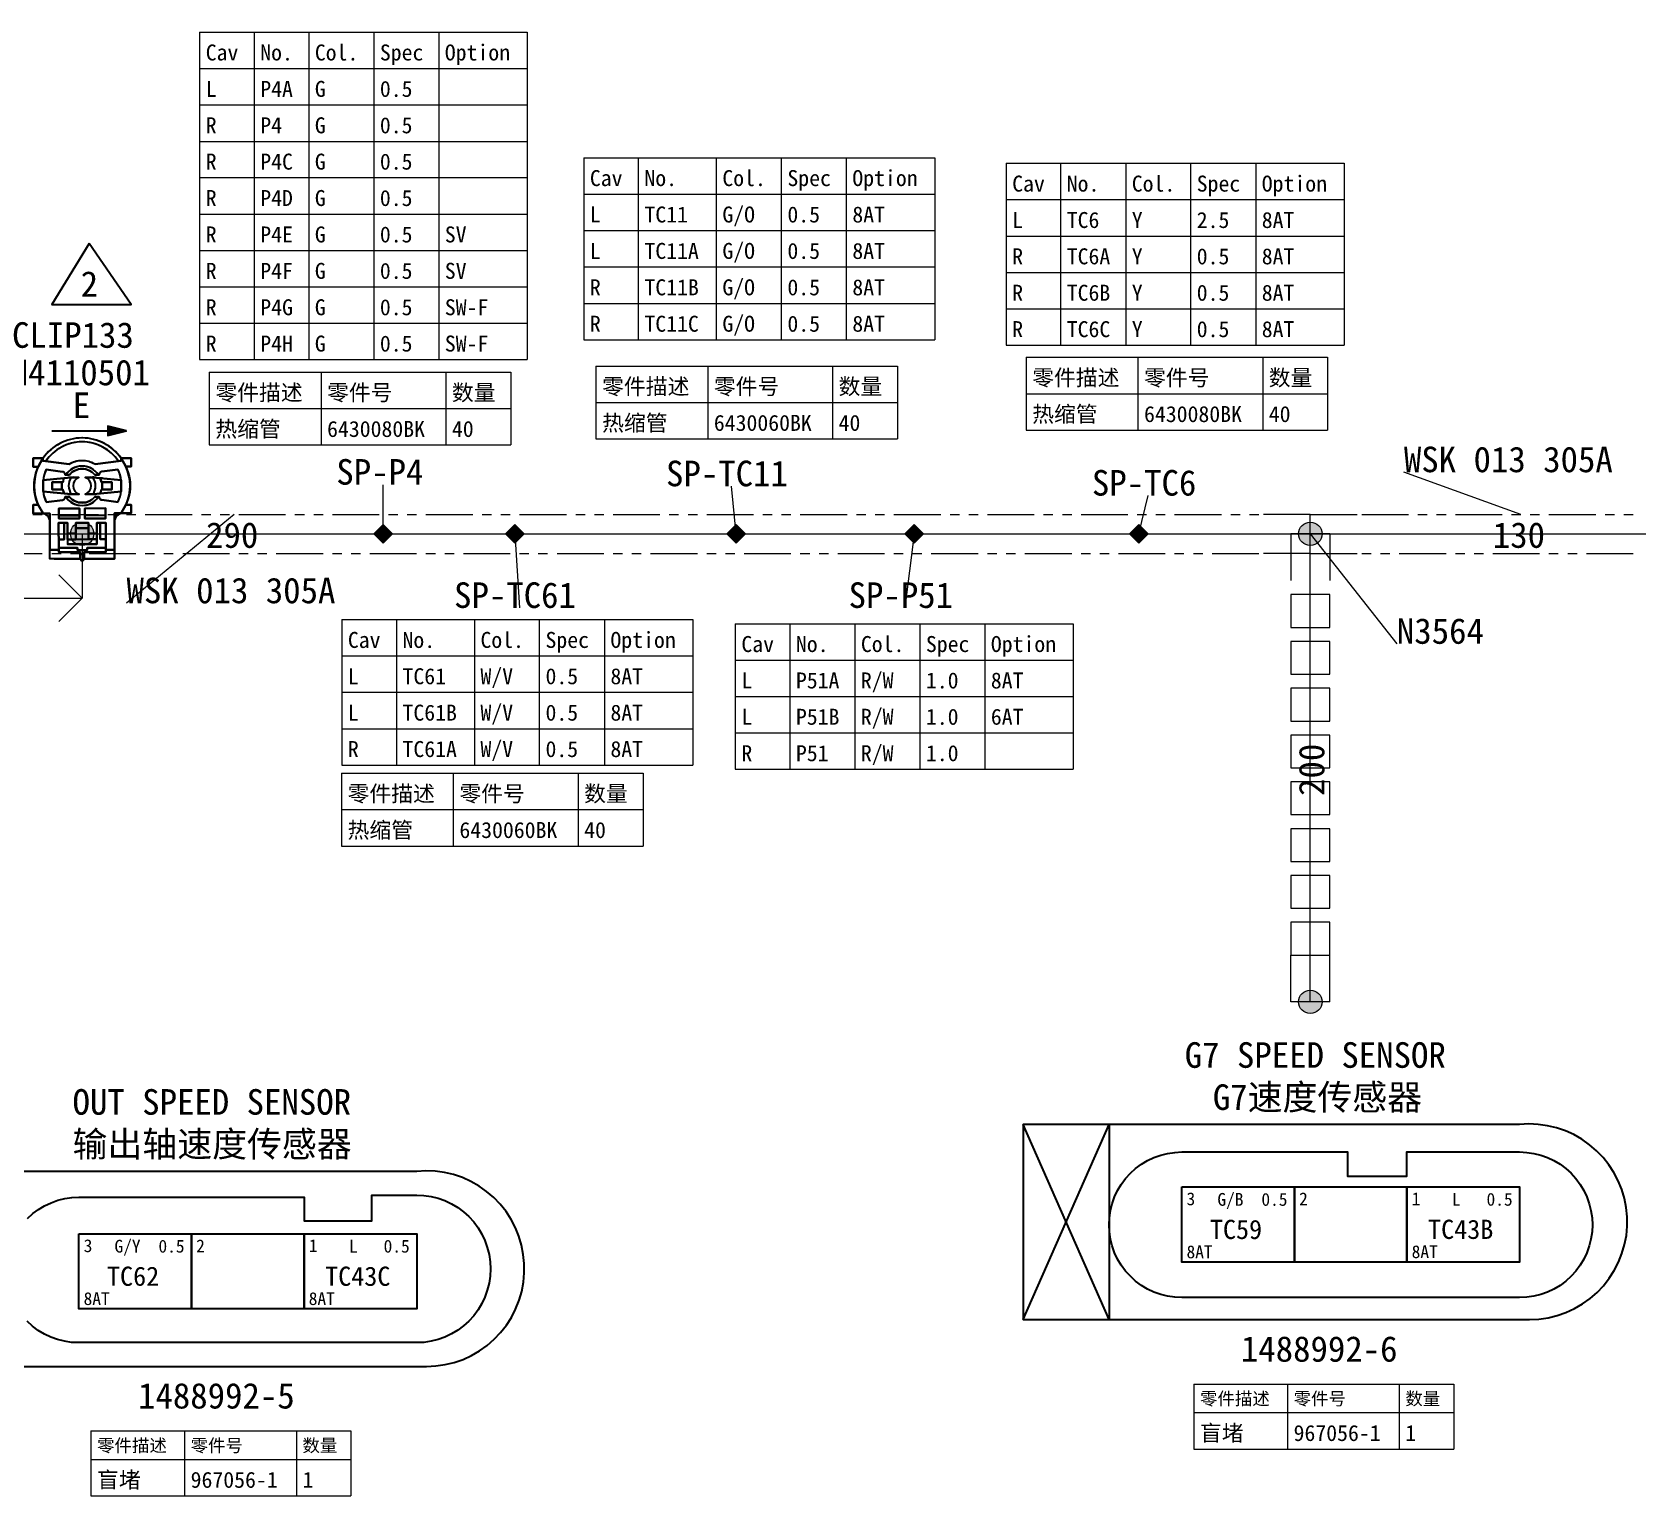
# Model space of a CAD drawing. Header units: millimetres. Extents: x 6 to 3615, y -854 to 0.
# Drawn here: x 1068 to 1239.6, y -668 to -511.6 of the extents above; entities that cross this region are included whole.
import ezdxf

# ---------------------------------------------------------------- set-up
doc = ezdxf.new("R2010")
doc.units = ezdxf.units.MM
doc.styles.add('4eff5b8b_Style', font='simfang.ttf')

msp = doc.modelspace()

# ---------------------------------------------------------------- hatches: boundary and pattern name
for points in [[(1076.06, -554.69), (1078.06, -554.19), (1076.06, -553.69)], [(1105.48, -566.19), (1104.48, -565.19), (1105.48, -564.19), (1106.48, -565.19)], [(1119.56, -566.19), (1118.56, -565.19), (1119.56, -564.19), (1120.56, -565.19)], [(1143.21, -566.19), (1142.21, -565.19), (1143.21, -564.19), (1144.21, -565.19)], [(1162.22, -566.19), (1161.22, -565.19), (1162.22, -564.19), (1163.22, -565.19)], [(1186.22, -566.19), (1185.22, -565.19), (1186.22, -564.19), (1187.22, -565.19)]]:
    msp.add_hatch(color=256).paths.add_polyline_path(points)
h = msp.add_hatch(color=256)
edge = h.paths.add_edge_path()
edge.add_arc((1073.32, -565.19), 1.25, 0, 360)
h = msp.add_hatch(color=256)
edge = h.paths.add_edge_path()
edge.add_arc((1073.32, -565.19), 1.25, 0, 360)
h = msp.add_hatch(color=256)
edge = h.paths.add_edge_path()
edge.add_arc((1204.56, -565.19), 1.25, 0, 360)
h = msp.add_hatch(color=256)
edge = h.paths.add_edge_path()
edge.add_arc((1204.56, -565.19), 1.25, 0, 360)
h = msp.add_hatch(color=256)
edge = h.paths.add_edge_path()
edge.add_arc((1204.56, -615.19), 1.25, 0, 360)
h = msp.add_hatch(color=256)
edge = h.paths.add_edge_path()
edge.add_arc((1204.56, -615.19), 1.25, 0, 360)

# ---------------------------------------------------------------- linework, layer by layer
at = {"linetype": 'Continuous', "lineweight": 30}
for p, q in [((1078.06, -554.19), (1076.06, -553.69)), ((1076.06, -553.69), (1076.06, -554.69)), ((1078.06, -554.19), (1076.06, -553.69)), ((1076.06, -553.69), (1076.06, -554.69)), ((1078.06, -554.19), (1076.06, -554.69)), ((1076.06, -554.69), (1078.06, -554.19)), ((1190.83, -634.97), (1202.86, -634.97)), ((1190.83, -642.99), (1190.83, -634.97)), ((1190.83, -634.97), (1190.83, -634.97)), ((1202.86, -634.97), (1202.86, -642.99)), ((1202.86, -634.97), (1214.89, -634.97)), ((1202.86, -642.99), (1202.86, -634.97)), ((1202.86, -634.97), (1202.86, -634.97)), ((1214.89, -634.97), (1214.89, -642.99)), ((1214.89, -634.97), (1226.92, -634.97)), ((1214.89, -642.99), (1214.89, -634.97)), ((1214.89, -634.97), (1214.89, -634.97)), ((1226.92, -634.97), (1226.92, -642.99)), ((1072.97, -639.97), (1085, -639.97)), ((1072.97, -647.99), (1072.97, -639.97)), ((1072.97, -639.97), (1072.97, -639.97)), ((1085, -639.97), (1085, -647.99)), ((1085, -639.97), (1097.03, -639.97)), ((1085, -647.99), (1085, -639.97)), ((1085, -639.97), (1085, -639.97)), ((1097.03, -639.97), (1097.03, -647.99)), ((1097.03, -639.97), (1109.07, -639.97)), ((1097.03, -647.99), (1097.03, -639.97)), ((1097.03, -639.97), (1097.03, -639.97)), ((1109.07, -639.97), (1109.07, -647.99)), ((1202.86, -642.99), (1190.83, -642.99)), ((1214.89, -642.99), (1202.86, -642.99)), ((1226.92, -642.99), (1214.89, -642.99)), ((1085, -647.99), (1072.97, -647.99)), ((1097.03, -647.99), (1085, -647.99)), ((1109.07, -647.99), (1097.03, -647.99))]:
    msp.add_line(p, q, dxfattribs=at)
at = {"linetype": 'Continuous', "lineweight": 13}
for p, q in [((1104.48, -565.19), (1105.48, -564.19)), ((1104.48, -565.19), (1105.48, -564.19)), ((1105.48, -564.19), (1106.48, -565.19)), ((1105.48, -564.19), (1106.48, -565.19)), ((1118.56, -565.19), (1119.56, -564.19)), ((1118.56, -565.19), (1119.56, -564.19)), ((1119.56, -564.19), (1120.56, -565.19)), ((1119.56, -564.19), (1120.56, -565.19)), ((1142.21, -565.19), (1143.21, -564.19)), ((1142.21, -565.19), (1143.21, -564.19)), ((1143.21, -564.19), (1144.21, -565.19)), ((1143.21, -564.19), (1144.21, -565.19)), ((1161.22, -565.19), (1162.22, -564.19)), ((1161.22, -565.19), (1162.22, -564.19)), ((1162.22, -564.19), (1163.22, -565.19)), ((1162.22, -564.19), (1163.22, -565.19)), ((1185.22, -565.19), (1186.22, -564.19)), ((1185.22, -565.19), (1186.22, -564.19)), ((1186.22, -564.19), (1187.22, -565.19)), ((1186.22, -564.19), (1187.22, -565.19)), ((1104.48, -565.19), (1105.48, -566.19)), ((1105.48, -566.19), (1104.48, -565.19)), ((1106.48, -565.19), (1105.48, -566.19)), ((1106.48, -565.19), (1105.48, -566.19)), ((1118.56, -565.19), (1119.56, -566.19)), ((1119.56, -566.19), (1118.56, -565.19)), ((1120.56, -565.19), (1119.56, -566.19)), ((1120.56, -565.19), (1119.56, -566.19)), ((1142.21, -565.19), (1143.21, -566.19)), ((1143.21, -566.19), (1142.21, -565.19)), ((1144.21, -565.19), (1143.21, -566.19)), ((1144.21, -565.19), (1143.21, -566.19)), ((1161.22, -565.19), (1162.22, -566.19)), ((1162.22, -566.19), (1161.22, -565.19)), ((1163.22, -565.19), (1162.22, -566.19)), ((1163.22, -565.19), (1162.22, -566.19)), ((1185.22, -565.19), (1186.22, -566.19)), ((1186.22, -566.19), (1185.22, -565.19)), ((1187.22, -565.19), (1186.22, -566.19)), ((1187.22, -565.19), (1186.22, -566.19))]:
    msp.add_line(p, q, dxfattribs=at)
at = {"linetype": 'Continuous', "lineweight": 0}
for p, q in [((1206.65, -571.69), (1202.48, -571.69)), ((1202.48, -571.69), (1202.48, -575.19)), ((1206.65, -575.19), (1206.65, -571.69)), ((1202.48, -575.19), (1206.65, -575.19)), ((1206.65, -575.19), (1206.65, -575.19)), ((1206.65, -576.69), (1202.48, -576.69)), ((1202.48, -576.69), (1202.48, -580.19)), ((1206.65, -580.19), (1206.65, -576.69)), ((1202.48, -580.19), (1206.65, -580.19)), ((1206.65, -581.69), (1202.48, -581.69)), ((1202.48, -581.69), (1202.48, -585.19)), ((1206.65, -580.19), (1206.65, -580.19)), ((1206.65, -585.19), (1206.65, -581.69)), ((1202.48, -585.19), (1206.65, -585.19)), ((1206.65, -586.69), (1202.48, -586.69)), ((1202.48, -586.69), (1202.48, -590.19)), ((1206.65, -585.19), (1206.65, -585.19)), ((1206.65, -590.19), (1206.65, -586.69)), ((1202.48, -590.19), (1206.65, -590.19)), ((1206.65, -590.19), (1206.65, -590.19)), ((1206.65, -591.69), (1202.48, -591.69)), ((1202.48, -591.69), (1202.48, -595.19)), ((1206.65, -595.19), (1206.65, -591.69)), ((1202.48, -595.19), (1206.65, -595.19)), ((1206.65, -595.19), (1206.65, -595.19)), ((1206.65, -596.69), (1202.48, -596.69)), ((1202.48, -596.69), (1202.48, -600.19)), ((1206.65, -600.19), (1206.65, -596.69)), ((1202.48, -600.19), (1206.65, -600.19)), ((1206.65, -600.19), (1206.65, -600.19)), ((1206.65, -601.69), (1202.48, -601.69)), ((1202.48, -601.69), (1202.48, -605.19)), ((1206.65, -605.19), (1206.65, -601.69)), ((1202.48, -605.19), (1206.65, -605.19)), ((1206.65, -605.19), (1206.65, -605.19)), ((1206.65, -606.69), (1202.48, -606.69)), ((1202.48, -606.69), (1202.48, -610.19)), ((1206.65, -610.19), (1206.65, -606.69)), ((1202.48, -610.19), (1206.65, -610.19)), ((1206.65, -610.19), (1206.65, -610.19))]:
    msp.add_line(p, q, dxfattribs=at)
at = {"linetype": 'Continuous', "lineweight": 13}
for points in [[(1085.86, -511.59), (1120.87, -511.59)], [(1085.86, -511.59), (1085.86, -546.58)], [(1085.86, -511.59), (1120.87, -511.59)], [(1091.7, -511.59), (1091.7, -546.58)], [(1097.53, -511.59), (1097.53, -546.58)], [(1104.48, -511.59), (1104.48, -546.58)], [(1111.42, -511.59), (1111.42, -546.58)], [(1120.87, -511.59), (1120.87, -546.58)], [(1085.86, -515.48), (1120.87, -515.48)], [(1085.86, -519.37), (1120.87, -519.37)], [(1085.86, -523.26), (1120.87, -523.26)], [(1126.91, -525.02), (1164.42, -525.02)], [(1126.91, -525.02), (1126.91, -544.46)], [(1126.91, -525.02), (1164.42, -525.02)], [(1132.75, -525.02), (1132.75, -544.46)], [(1141.08, -525.02), (1141.08, -544.46)], [(1148.03, -525.02), (1148.03, -544.46)], [(1154.97, -525.02), (1154.97, -544.46)], [(1164.42, -525.02), (1164.42, -544.46)], [(1172.05, -525.6), (1208.16, -525.6)], [(1172.05, -525.6), (1172.05, -545.04)], [(1172.05, -525.6), (1208.16, -525.6)], [(1177.88, -525.6), (1177.88, -545.04)], [(1184.83, -525.6), (1184.83, -545.04)], [(1191.77, -525.6), (1191.77, -545.04)], [(1198.72, -525.6), (1198.72, -545.04)], [(1208.16, -525.6), (1208.16, -545.04)], [(1085.86, -527.14), (1120.87, -527.14)], [(1126.91, -528.9), (1164.42, -528.9)], [(1172.05, -529.49), (1208.16, -529.49)], [(1085.86, -531.03), (1120.87, -531.03)], [(1126.91, -532.79), (1164.42, -532.79)], [(1172.05, -533.38), (1208.16, -533.38)], [(1085.86, -534.92), (1120.87, -534.92)], [(1126.91, -536.68), (1164.42, -536.68)], [(1172.05, -537.26), (1208.16, -537.26)], [(1085.86, -538.81), (1120.87, -538.81)], [(1126.91, -540.57), (1164.42, -540.57)], [(1172.05, -541.15), (1208.16, -541.15)], [(1085.86, -542.7), (1120.87, -542.7)], [(1126.91, -544.46), (1164.42, -544.46)], [(1172.05, -545.04), (1208.16, -545.04)], [(1085.86, -546.58), (1120.87, -546.58)], [(1128.22, -547.28), (1160.45, -547.28)], [(1128.22, -547.28), (1128.22, -555.05)], [(1128.22, -547.28), (1160.45, -547.28)], [(1140.17, -547.28), (1140.17, -555.05)], [(1153.5, -547.28), (1153.5, -555.05)], [(1160.45, -547.28), (1160.45, -555.05)], [(1174.19, -546.33), (1206.41, -546.33)], [(1174.19, -546.33), (1174.19, -554.11)], [(1174.19, -546.33), (1206.41, -546.33)], [(1186.14, -546.33), (1186.14, -554.11)], [(1199.47, -546.33), (1199.47, -554.11)], [(1206.41, -546.33), (1206.41, -554.11)], [(1086.9, -547.92), (1119.12, -547.92)], [(1086.9, -547.92), (1086.9, -555.7)], [(1086.9, -547.92), (1119.12, -547.92)], [(1098.84, -547.92), (1098.84, -555.7)], [(1112.17, -547.92), (1112.17, -555.7)], [(1119.12, -547.92), (1119.12, -555.7)], [(1174.19, -550.22), (1206.41, -550.22)], [(1086.9, -551.81), (1119.12, -551.81)], [(1128.22, -551.16), (1160.45, -551.16)], [(1174.19, -554.11), (1206.41, -554.11)], [(1086.9, -555.7), (1119.12, -555.7)], [(1128.22, -555.05), (1160.45, -555.05)], [(1227.06, -563.11), (1214.56, -558.61)], [(1105.48, -565.19), (1105.48, -559.94)], [(1143.21, -565.19), (1142.71, -560.11)], [(1186.22, -565.19), (1187.22, -561.11)], [(1089.56, -563.11), (1078.06, -572.61)], [(974.56, -565.19), (1204.56, -565.19)], [(1073.32, -565.19), (1073.32, -572.07)], [(1119.56, -565.19), (1120.06, -573.11)], [(1162.22, -565.19), (1161.22, -573.11)], [(1204.56, -565.19), (1249.56, -565.19)], [(1204.56, -615.19), (1204.56, -565.19)], [(1204.56, -565.19), (1213.81, -576.94)], [(1073.32, -572.07), (1070.82, -569.57)], [(974.56, -572.07), (1073.32, -572.07)], [(1073.32, -572.07), (1070.82, -574.57)], [(1101.06, -574.35), (1138.57, -574.35)], [(1101.06, -574.35), (1101.06, -589.9)], [(1101.06, -574.35), (1138.57, -574.35)], [(1106.9, -574.35), (1106.9, -589.9)], [(1115.23, -574.35), (1115.23, -589.9)], [(1122.17, -574.35), (1122.17, -589.9)], [(1129.12, -574.35), (1129.12, -589.9)], [(1138.57, -574.35), (1138.57, -589.9)], [(1143.1, -574.79), (1179.22, -574.79)], [(1143.1, -574.79), (1143.1, -590.34)], [(1143.1, -574.79), (1179.22, -574.79)], [(1148.94, -574.79), (1148.94, -590.34)], [(1155.88, -574.79), (1155.88, -590.34)], [(1162.83, -574.79), (1162.83, -590.34)], [(1169.77, -574.79), (1169.77, -590.34)], [(1179.22, -574.79), (1179.22, -590.34)], [(1101.06, -578.23), (1138.57, -578.23)], [(1143.1, -578.68), (1179.22, -578.68)], [(1101.06, -582.12), (1138.57, -582.12)], [(1143.1, -582.57), (1179.22, -582.57)], [(1101.06, -586.01), (1138.57, -586.01)], [(1143.1, -586.45), (1179.22, -586.45)], [(1101.06, -589.9), (1138.57, -589.9)], [(1101.03, -590.77), (1133.26, -590.77)], [(1101.03, -590.77), (1101.03, -598.55)], [(1101.03, -590.77), (1133.26, -590.77)], [(1112.98, -590.77), (1112.98, -598.55)], [(1126.31, -590.77), (1126.31, -598.55)], [(1133.26, -590.77), (1133.26, -598.55)], [(1143.1, -590.34), (1179.22, -590.34)], [(1101.03, -594.66), (1133.26, -594.66)], [(1101.03, -598.55), (1133.26, -598.55)], [(1192.11, -656.03), (1219.89, -656.03)], [(1192.11, -656.03), (1192.11, -662.97)], [(1192.11, -656.03), (1219.89, -656.03)], [(1202.11, -656.03), (1202.11, -662.97)], [(1214.06, -656.03), (1214.06, -662.97)], [(1219.89, -656.03), (1219.89, -662.97)], [(1192.11, -659.08), (1219.89, -659.08)], [(1074.26, -661.03), (1102.04, -661.03)], [(1074.26, -661.03), (1074.26, -667.97)], [(1074.26, -661.03), (1102.04, -661.03)], [(1084.26, -661.03), (1084.26, -667.97)], [(1096.21, -661.03), (1096.21, -667.97)], [(1102.04, -661.03), (1102.04, -667.97)], [(1192.11, -662.97), (1219.89, -662.97)], [(1074.26, -664.08), (1102.04, -664.08)], [(1074.26, -667.97), (1102.04, -667.97)]]:
    msp.add_lwpolyline(points, dxfattribs=at)
at = {"linetype": 'Continuous', "lineweight": 30}
for points in [[(1074.06, -534.19), (1070.06, -540.69), (1078.56, -540.69), (1074.06, -534.19)], [(1070.06, -554.19), (1078.06, -554.19)], [(1069.13, -557.12), (1068.62, -558.02), (1069.13, -557.12), (1068.08, -557.12), (1069.13, -557.12), (1069.13, -557.4), (1071.93, -557.76), (1069.13, -557.4), (1069.13, -557.12), (1069.13, -557.4)], [(1068.62, -558.02), (1068.08, -558.02), (1068.08, -557.12), (1068.08, -558.02), (1068.62, -558.02), (1068.08, -558.02)], [(1071.93, -557.76), (1069.42, -557.44)], [(1077.49, -557.39), (1074.69, -557.76), (1077.49, -557.39), (1077.49, -557.11), (1077.49, -557.39)], [(1077.19, -557.42), (1074.69, -557.76)], [(1078.54, -557.1), (1077.49, -557.11), (1078.54, -557.1), (1078.54, -558.01), (1078.54, -557.1), (1078.54, -558.01), (1077.99, -558.01), (1078.54, -558.01), (1077.99, -558.01), (1077.49, -557.11), (1077.99, -558.01)], [(1068.63, -562.11), (1068.38, -561.43), (1068.29, -561.09), (1068.23, -560.75), (1068.2, -560.41), (1068.18, -560.07), (1068.19, -559.73), (1068.23, -559.39), (1068.29, -559.05), (1068.38, -558.71), (1068.62, -558.02)], [(1071.37, -559.24), (1069.15, -559.47), (1071.37, -559.24), (1071.24, -559.67), (1071.16, -559.67), (1071.24, -559.67)], [(1071.21, -558.55), (1069.48, -558.32), (1071.21, -558.55)], [(1071.78, -559.2), (1071.14, -559.27)], [(1071.46, -558.74), (1071.36, -558.61), (1071.21, -558.55)], [(1072.18, -559.16), (1071.37, -559.24), (1072.18, -559.16)], [(1071.57, -558.89), (1071.51, -558.89), (1071.46, -558.74), (1071.51, -558.89), (1071.57, -558.89)], [(1073.31, -557.96), (1072.88, -557.99), (1072.49, -558.1), (1072.15, -558.29), (1071.84, -558.55), (1071.57, -558.89)], [(1073.31, -557.96), (1072.88, -557.99), (1072.49, -558.1), (1072.15, -558.29), (1071.84, -558.55), (1071.57, -558.89)], [(1071.95, -558.88), (1071.57, -558.89), (1071.95, -558.88)], [(1071.95, -558.88), (1072.23, -558.61), (1072.56, -558.41), (1072.92, -558.3), (1073.31, -558.26)], [(1072.23, -559.16), (1072.18, -559.16), (1072.23, -559.16), (1072.97, -559.16), (1072.56, -559.16), (1072.97, -559.16)], [(1075.05, -558.88), (1074.78, -558.55), (1074.47, -558.29), (1074.12, -558.1), (1073.74, -557.99), (1073.31, -557.96)], [(1073.31, -558.26), (1073.71, -558.29), (1074.07, -558.41), (1074.39, -558.61), (1074.68, -558.88)], [(1074.06, -559.16), (1073.65, -559.16), (1074.06, -559.16), (1074.39, -559.16), (1074.44, -559.16), (1075.25, -559.24), (1074.44, -559.16), (1074.39, -559.16)], [(1074.68, -558.88), (1075.05, -558.88), (1074.68, -558.88)], [(1075.48, -559.26), (1074.84, -559.2)], [(1075.12, -558.88), (1075.05, -558.88), (1075.12, -558.88)], [(1075.17, -558.74), (1075.12, -558.88), (1075.17, -558.74)], [(1075.41, -558.54), (1075.26, -558.6), (1075.17, -558.74)], [(1075.47, -559.67), (1075.47, -560.45), (1075.47, -559.67), (1075.38, -559.67), (1075.25, -559.24), (1075.38, -559.67), (1075.47, -559.67)], [(1077.48, -560.66), (1075.26, -560.88), (1077.48, -560.66), (1077.48, -559.45), (1077.48, -560.66), (1077.48, -559.45), (1075.25, -559.24), (1077.48, -559.45)], [(1077.14, -558.31), (1075.41, -558.54), (1077.14, -558.31)], [(1077.99, -558.01), (1078.24, -558.69), (1078.33, -559.03), (1078.4, -559.38), (1078.43, -559.71), (1078.45, -560.05), (1078.43, -560.39), (1078.4, -560.73), (1078.34, -561.07), (1078.25, -561.42), (1078, -562.1)], [(1077.99, -558.01), (1078.24, -558.69), (1078.33, -559.03), (1078.4, -559.38), (1078.43, -559.71), (1078.45, -560.05), (1078.43, -560.39), (1078.4, -560.73), (1078.34, -561.07), (1078.25, -561.42), (1078, -562.1)], [(1069.15, -559.47), (1069.15, -560.67)], [(1071.25, -560.47), (1071.24, -560.46), (1071.25, -560.48), (1071.25, -560.46), (1071.16, -560.46), (1071.16, -559.67), (1070.12, -559.67), (1071.16, -559.67), (1071.16, -560.46), (1071.25, -560.46), (1071.25, -560.48), (1071.38, -560.88), (1072.18, -560.96), (1071.38, -560.88), (1069.15, -560.67), (1069.15, -559.47), (1069.15, -560.67), (1071.38, -560.88)], [(1071.24, -560.46), (1070.12, -560.46), (1071.16, -560.46), (1070.12, -560.46), (1070.12, -559.67), (1070.12, -560.46)], [(1070.21, -560.77), (1071.14, -560.86), (1071.79, -560.92)], [(1072.23, -560.96), (1072.18, -560.96), (1072.23, -560.96), (1072.98, -560.96), (1072.23, -560.96), (1072.98, -560.96)], [(1074.4, -560.96), (1073.65, -560.96), (1074.4, -560.96), (1073.65, -560.96)], [(1074.45, -560.96), (1074.4, -560.96), (1074.45, -560.96)], [(1075.26, -560.88), (1074.45, -560.96), (1075.26, -560.88), (1075.38, -560.48), (1075.38, -560.45), (1075.38, -560.48), (1075.38, -560.45)], [(1074.84, -560.92), (1075.49, -560.85), (1076.42, -560.76)], [(1076.5, -559.66), (1075.47, -559.67), (1076.5, -559.66), (1076.5, -560.45), (1076.5, -559.66), (1076.5, -560.45), (1075.47, -560.45), (1076.5, -560.45), (1075.38, -560.45), (1075.38, -560.47)], [(1075.47, -560.45), (1075.38, -560.45), (1075.47, -560.45)], [(1068.63, -562.11), (1068.08, -562.11), (1068.63, -562.11)], [(1068.08, -562.11), (1068.09, -563.02), (1069.14, -563.01), (1068.09, -563.02), (1068.08, -562.11)], [(1069.87, -563.01), (1069.14, -563.01), (1068.63, -562.11), (1069.14, -563.01), (1069.87, -563.01), (1068.97, -563.01)], [(1069.48, -561.81), (1071.22, -561.58), (1069.48, -561.81)], [(1073.02, -562.47), (1070.82, -562.47), (1073.02, -562.47), (1070.82, -562.47), (1070.82, -563.55), (1073.02, -563.55), (1073.02, -562.47), (1073.02, -563.55), (1070.82, -563.55), (1070.82, -563.22), (1073.02, -563.22), (1070.82, -563.22), (1070.82, -562.47), (1070.82, -563.55)], [(1071.22, -561.58), (1071.37, -561.52), (1071.46, -561.38)], [(1071.46, -561.38), (1071.51, -561.24), (1071.57, -561.24), (1071.51, -561.24), (1071.46, -561.38)], [(1071.57, -561.24), (1071.84, -561.58), (1072.15, -561.83), (1072.5, -562.02), (1072.89, -562.13), (1073.32, -562.16)], [(1071.95, -561.24), (1071.57, -561.24), (1071.95, -561.24)], [(1073.32, -561.86), (1072.92, -561.83), (1072.56, -561.71), (1072.24, -561.52), (1071.95, -561.24)], [(1074.68, -561.24), (1074.39, -561.51), (1074.07, -561.71), (1073.71, -561.83), (1073.32, -561.86)], [(1073.32, -562.16), (1073.74, -562.13), (1074.13, -562.02), (1074.48, -561.83), (1074.79, -561.57), (1075.06, -561.24)], [(1075.81, -562.46), (1073.62, -562.47), (1075.81, -562.46), (1073.62, -562.47), (1073.62, -563.55), (1075.82, -563.54), (1075.81, -562.46), (1075.82, -563.54), (1073.62, -563.55), (1073.62, -563.22), (1075.82, -563.21), (1073.62, -563.22), (1073.62, -562.47), (1073.62, -563.55)], [(1074.9, -561.24), (1074.68, -561.24)], [(1075.06, -561.24), (1074.68, -561.24), (1075.06, -561.24)], [(1075.12, -561.24), (1075.06, -561.24), (1075.12, -561.24), (1075.17, -561.38), (1075.12, -561.24), (1075.17, -561.38)], [(1075.17, -561.38), (1075.26, -561.51), (1075.41, -561.57)], [(1075.41, -561.57), (1075.26, -561.51), (1075.17, -561.38)], [(1077.15, -561.8), (1075.41, -561.57), (1077.15, -561.8)], [(1078, -562.1), (1077.49, -563), (1078, -562.1), (1078.55, -562.1), (1078, -562.1)], [(1078.55, -562.1), (1078.55, -563), (1078.55, -562.1), (1078.55, -563), (1077.66, -563)], [(1068.98, -563.01), (1068.09, -563.02)], [(1070.81, -567.15), (1070.81, -566.91), (1069.88, -566.91), (1069.87, -563.01), (1069.88, -566.91), (1070.81, -566.91), (1070.81, -567.15), (1073.11, -567.15), (1070.81, -567.15), (1070.81, -566.68), (1072.81, -566.68)], [(1071.76, -564.03), (1071.76, -565.17), (1071.76, -564.03), (1070.8, -564.03), (1071.76, -564.03)], [(1070.8, -564.03), (1070.81, -566.91), (1070.8, -564.03), (1071.41, -564.03), (1071.41, -565.78), (1071.41, -564.03), (1071.41, -565.78), (1070.81, -565.78), (1071.41, -565.78), (1070.81, -565.78), (1070.8, -564.03)], [(1074.89, -565.77), (1071.76, -565.78), (1072.63, -565.78), (1071.76, -565.78), (1071.76, -565.17), (1071.76, -565.78), (1071.76, -566.29), (1074.89, -566.28), (1071.76, -566.29), (1074.89, -566.28), (1074.89, -565.77), (1074.01, -565.77), (1074.89, -565.77), (1074.89, -566.28), (1074.89, -565.77), (1074.89, -565.17), (1074.89, -565.77), (1074.89, -565.11), (1074.88, -564.03)], [(1072.63, -564.03), (1072.63, -565.17), (1072.63, -564.03)], [(1074.01, -564.03), (1072.63, -564.03), (1074.01, -564.03), (1074.01, -565.17), (1074.01, -564.03), (1072.63, -564.03), (1072.63, -564.57), (1072.63, -565.78), (1074.01, -565.77), (1072.63, -565.78), (1072.63, -565.17), (1072.63, -565.77)], [(1076.76, -563), (1076.77, -566.9), (1076.76, -563), (1076.77, -563.9), (1076.77, -567.57), (1076.77, -567.87), (1076.33, -567.88), (1076.77, -567.87), (1073.54, -567.88), (1073.53, -567.15), (1075.84, -567.15), (1073.53, -567.15), (1073.54, -567.88), (1076.33, -567.88), (1073.54, -567.88)], [(1074.88, -564.03), (1074.89, -565.17), (1074.88, -564.03), (1075.83, -564.03), (1074.88, -564.03), (1075.83, -564.03), (1075.84, -566.9), (1076.77, -566.9), (1075.84, -566.9), (1075.83, -564.03)], [(1075.23, -564.03), (1075.23, -565.77), (1075.84, -565.77), (1075.23, -565.77), (1075.23, -564.03)], [(1077.49, -563), (1076.76, -563), (1077.49, -563)], [(1078.55, -563), (1077.49, -563), (1078.55, -563)], [(1072.81, -566.95), (1072.81, -566.68), (1070.81, -566.68), (1070.81, -565.78)], [(1072.63, -565.17), (1071.76, -565.17), (1072.63, -565.17)], [(1071.76, -565.78), (1071.76, -566.29)], [(1074.01, -564.57), (1072.63, -564.57), (1074.01, -564.57)], [(1074.89, -565.17), (1074.01, -565.17), (1074.89, -565.17)], [(1074.01, -565.6), (1074.01, -565.77), (1074.01, -565.17), (1074.01, -565.6)], [(1075.84, -565.77), (1075.23, -565.77)], [(1073.11, -567.88), (1070.32, -567.88), (1073.11, -567.88), (1069.88, -567.88), (1069.88, -566.91), (1070.81, -566.91)], [(1073.84, -566.95), (1072.81, -566.95), (1072.81, -566.68), (1072.81, -566.95), (1073.84, -566.95)], [(1073.11, -567.15), (1073.14, -567.28), (1073.21, -567.35), (1073.33, -567.38)], [(1073.33, -567.38), (1073.24, -567.36), (1073.17, -567.31), (1073.13, -567.23), (1073.11, -567.15)], [(1073.11, -567.15), (1073.11, -567.88), (1073.11, -567.15)], [(1073.11, -567.88), (1073.13, -567.94), (1073.18, -568), (1073.24, -568.03), (1073.33, -568.05)], [(1073.33, -567.38), (1073.44, -567.35), (1073.51, -567.28), (1073.53, -567.15)], [(1073.53, -567.15), (1073.52, -567.23), (1073.47, -567.31), (1073.41, -567.36), (1073.33, -567.38)], [(1073.33, -568.05), (1073.42, -568.03), (1073.5, -567.98), (1073.54, -567.88)], [(1075.84, -566.67), (1073.84, -566.67), (1075.84, -566.67)], [(1073.84, -566.67), (1073.84, -566.95), (1073.84, -566.67)], [(1075.84, -566.9), (1075.84, -567.15), (1075.84, -566.9), (1076.77, -566.9), (1076.77, -567.87), (1076.77, -566.9)], [(1226.92, -628.3), (1173.87, -628.3), (1173.87, -649.14), (1227.98, -649.14), (1228.98, -649.09), (1229.96, -648.95), (1230.93, -648.71), (1231.87, -648.39), (1232.78, -647.97), (1233.64, -647.47), (1234.45, -646.89), (1235.2, -646.24), (1235.89, -645.52), (1236.5, -644.73), (1237.04, -643.9), (1237.49, -643.01), (1237.86, -642.08), (1238.14, -641.12), (1238.33, -640.15), (1238.42, -639.16), (1238.41, -638.16), (1238.32, -637.17), (1238.12, -636.19), (1237.84, -635.23), (1237.47, -634.31), (1237.01, -633.43), (1236.46, -632.59), (1235.84, -631.81), (1235.15, -631.1), (1234.4, -630.45), (1233.58, -629.87), (1232.72, -629.38), (1231.81, -628.97), (1230.87, -628.65), (1229.9, -628.42), (1228.91, -628.29), (1227.91, -628.24), (1226.92, -628.3)], [(1183.06, -628.3), (1183.06, -649.14), (1173.87, -628.3), (1173.87, -649.14), (1183.06, -628.3)], [(1190.83, -631.23), (1208.54, -631.23), (1208.54, -633.8), (1214.89, -633.8), (1214.89, -631.23), (1226.92, -631.23), (1227.68, -631.27), (1228.44, -631.38), (1229.18, -631.57), (1229.9, -631.83), (1230.59, -632.15), (1231.24, -632.54), (1231.85, -633), (1232.42, -633.51), (1232.93, -634.08), (1233.39, -634.69), (1233.78, -635.35), (1234.11, -636.04), (1234.36, -636.76), (1234.55, -637.49), (1234.66, -638.25), (1234.7, -639.01), (1234.66, -639.78), (1234.55, -640.53), (1234.36, -641.27), (1234.11, -641.99), (1233.78, -642.68), (1233.39, -643.33), (1232.93, -643.95), (1232.42, -644.51), (1231.85, -645.03), (1231.24, -645.48), (1230.59, -645.87), (1229.9, -646.2), (1229.18, -646.46), (1228.44, -646.64), (1227.68, -646.75), (1226.92, -646.79), (1190.83, -646.79), (1190.07, -646.75), (1189.31, -646.64), (1188.57, -646.46), (1187.85, -646.2), (1187.16, -645.87), (1186.51, -645.48), (1185.89, -645.03), (1185.33, -644.51), (1184.82, -643.95), (1184.36, -643.33), (1183.97, -642.68), (1183.64, -641.99), (1183.39, -641.27), (1183.2, -640.53), (1183.09, -639.78), (1183.05, -639.01), (1183.09, -638.25), (1183.2, -637.49), (1183.39, -636.76), (1183.64, -636.04), (1183.97, -635.35), (1184.36, -634.69), (1184.82, -634.08), (1185.33, -633.51), (1185.89, -633), (1186.51, -632.54), (1187.16, -632.15), (1187.85, -631.83), (1188.57, -631.57), (1189.31, -631.38), (1190.07, -631.27), (1190.83, -631.23)], [(1056.02, -654.14), (1110.13, -654.14), (1111.12, -654.09), (1112.11, -653.95), (1113.08, -653.71), (1114.02, -653.39), (1114.92, -652.97), (1115.78, -652.47), (1116.6, -651.9), (1117.35, -651.24), (1118.03, -650.52), (1118.65, -649.73), (1119.18, -648.9), (1119.64, -648.01), (1120.01, -647.08), (1120.29, -646.13), (1120.47, -645.15), (1120.56, -644.16), (1120.56, -643.16), (1120.46, -642.17), (1120.27, -641.19), (1119.98, -640.24), (1119.61, -639.32), (1119.15, -638.43), (1118.61, -637.59), (1117.99, -636.82), (1117.3, -636.1), (1116.54, -635.45), (1115.73, -634.88), (1114.86, -634.38), (1113.95, -633.97), (1113.01, -633.65), (1112.04, -633.42), (1111.05, -633.29), (1110.06, -633.25), (1109.07, -633.3)], [(1109.07, -633.3), (1056.02, -633.3)], [(1072.97, -636.06), (1097.03, -636.06), (1097.03, -638.59), (1104.26, -638.59), (1104.26, -635.83), (1109.07, -635.83), (1109.84, -635.87), (1110.6, -635.98), (1111.35, -636.17), (1112.08, -636.43), (1112.78, -636.76), (1113.45, -637.16), (1114.07, -637.62), (1114.64, -638.14), (1115.16, -638.71), (1115.62, -639.34), (1116.02, -640), (1116.35, -640.7), (1116.61, -641.43), (1116.8, -642.18), (1116.91, -642.95), (1116.95, -643.72), (1116.91, -644.49), (1116.8, -645.26), (1116.61, -646.01), (1116.35, -646.74), (1116.02, -647.43), (1115.62, -648.1), (1115.16, -648.72), (1114.64, -649.29), (1114.07, -649.82), (1113.45, -650.28), (1112.78, -650.67), (1112.08, -651.01), (1111.35, -651.27), (1110.6, -651.45), (1109.84, -651.57), (1109.07, -651.6), (1072.95, -651.6), (1072.18, -651.57), (1071.43, -651.46), (1070.69, -651.27), (1069.97, -651.01), (1069.28, -650.68), (1068.62, -650.29), (1068.01, -649.84), (1067.45, -649.32)], [(1067.47, -638.33), (1068.03, -637.81), (1068.65, -637.36), (1069.3, -636.97), (1069.99, -636.65), (1070.71, -636.39), (1071.45, -636.21), (1072.21, -636.1), (1072.97, -636.06)]]:
    msp.add_lwpolyline(points, dxfattribs=at)
for points in [[(1078.06, -554.19), (1076.06, -553.69), (1076.06, -554.69)], [(1190.83, -634.97), (1202.86, -634.97), (1202.86, -642.99), (1190.83, -642.99), (1190.83, -634.97)], [(1202.86, -634.97), (1214.89, -634.97), (1214.89, -642.99), (1202.86, -642.99), (1202.86, -634.97)], [(1214.89, -634.97), (1226.92, -634.97), (1226.92, -642.99), (1214.89, -642.99), (1214.89, -634.97)], [(1072.97, -639.97), (1085, -639.97), (1085, -647.99), (1072.97, -647.99), (1072.97, -639.97)], [(1085, -639.97), (1097.03, -639.97), (1097.03, -647.99), (1085, -647.99), (1085, -639.97)], [(1097.03, -639.97), (1109.07, -639.97), (1109.07, -647.99), (1097.03, -647.99), (1097.03, -639.97)]]:
    msp.add_lwpolyline(points, close=True, dxfattribs=at)
at = {"linetype": 'Continuous', "lineweight": 0}
for points in [[(1068.06, -563.11), (1069.06, -563.11)], [(1070.06, -563.11), (1074.56, -563.11)], [(1074.56, -563.11), (1075.06, -563.11)], [(1076.06, -563.11), (1077.06, -563.11)], [(1078.06, -563.11), (1079.06, -563.11)], [(1080.06, -563.11), (1084.56, -563.11)], [(1084.56, -563.11), (1085.06, -563.11)], [(1086.06, -563.11), (1087.06, -563.11)], [(1088.06, -563.11), (1089.06, -563.11)], [(1090.06, -563.11), (1094.56, -563.11)], [(1094.56, -563.11), (1095.06, -563.11)], [(1096.06, -563.11), (1097.06, -563.11)], [(1098.06, -563.11), (1099.06, -563.11)], [(1100.06, -563.11), (1104.56, -563.11)], [(1104.56, -563.11), (1105.06, -563.11)], [(1106.06, -563.11), (1107.06, -563.11)], [(1108.06, -563.11), (1109.06, -563.11)], [(1110.06, -563.11), (1114.56, -563.11)], [(1114.56, -563.11), (1115.06, -563.11)], [(1116.06, -563.11), (1117.06, -563.11)], [(1118.06, -563.11), (1119.06, -563.11)], [(1120.06, -563.11), (1124.56, -563.11)], [(1124.56, -563.11), (1125.06, -563.11)], [(1126.06, -563.11), (1127.06, -563.11)], [(1128.06, -563.11), (1129.06, -563.11)], [(1130.06, -563.11), (1134.56, -563.11)], [(1134.56, -563.11), (1135.06, -563.11)], [(1136.06, -563.11), (1137.06, -563.11)], [(1138.06, -563.11), (1139.06, -563.11)], [(1140.06, -563.11), (1144.56, -563.11)], [(1144.56, -563.11), (1145.06, -563.11)], [(1146.06, -563.11), (1147.06, -563.11)], [(1148.06, -563.11), (1149.06, -563.11)], [(1150.06, -563.11), (1154.56, -563.11)], [(1154.56, -563.11), (1155.06, -563.11)], [(1156.06, -563.11), (1157.06, -563.11)], [(1158.06, -563.11), (1159.06, -563.11)], [(1160.06, -563.11), (1164.56, -563.11)], [(1164.56, -563.11), (1165.06, -563.11)], [(1166.06, -563.11), (1167.06, -563.11)], [(1168.06, -563.11), (1169.06, -563.11)], [(1170.06, -563.11), (1174.56, -563.11)], [(1174.56, -563.11), (1175.06, -563.11)], [(1176.06, -563.11), (1177.06, -563.11)], [(1178.06, -563.11), (1179.06, -563.11)], [(1180.06, -563.11), (1184.56, -563.11)], [(1184.56, -563.11), (1185.06, -563.11)], [(1186.06, -563.11), (1187.06, -563.11)], [(1188.06, -563.11), (1189.06, -563.11)], [(1190.06, -563.11), (1194.56, -563.11)], [(1194.56, -563.11), (1195.06, -563.11)], [(1196.06, -563.11), (1197.06, -563.11)], [(1198.06, -563.11), (1199.06, -563.11)], [(1204.56, -563.11), (1199.56, -563.11)], [(1204.56, -567.28), (1204.56, -563.11)], [(1204.56, -567.28), (1204.56, -563.11)], [(1204.56, -563.11), (1209.56, -563.11)], [(1210.06, -563.11), (1214.56, -563.11)], [(1214.56, -563.11), (1215.06, -563.11)], [(1216.06, -563.11), (1217.06, -563.11)], [(1218.06, -563.11), (1219.06, -563.11)], [(1220.06, -563.11), (1224.56, -563.11)], [(1224.56, -563.11), (1225.06, -563.11)], [(1226.06, -563.11), (1227.06, -563.11)], [(1228.06, -563.11), (1229.06, -563.11)], [(1230.06, -563.11), (1234.56, -563.11)], [(1234.56, -563.11), (1235.06, -563.11)], [(1236.06, -563.11), (1237.06, -563.11)], [(1238.06, -563.11), (1239.06, -563.11)], [(1206.64, -565.19), (1202.48, -565.19)], [(1202.48, -565.19), (1202.48, -570.19)], [(1206.64, -565.19), (1206.65, -570.19)], [(1064.56, -567.28), (1069.06, -567.28)], [(1070.06, -567.28), (1071.06, -567.28)], [(1072.06, -567.28), (1073.06, -567.28)], [(1074.06, -567.28), (1074.56, -567.28)], [(1074.56, -567.28), (1079.06, -567.28)], [(1080.06, -567.28), (1081.06, -567.28)], [(1082.06, -567.28), (1083.06, -567.28)], [(1084.06, -567.28), (1084.56, -567.28)], [(1084.56, -567.28), (1089.06, -567.28)], [(1090.06, -567.28), (1091.06, -567.28)], [(1092.06, -567.28), (1093.06, -567.28)], [(1094.06, -567.28), (1094.56, -567.28)], [(1094.56, -567.28), (1099.06, -567.28)], [(1100.06, -567.28), (1101.06, -567.28)], [(1102.06, -567.28), (1103.06, -567.28)], [(1104.06, -567.28), (1104.56, -567.28)], [(1104.56, -567.28), (1109.06, -567.28)], [(1110.06, -567.28), (1111.06, -567.28)], [(1112.06, -567.28), (1113.06, -567.28)], [(1114.06, -567.28), (1114.56, -567.28)], [(1114.56, -567.28), (1119.06, -567.28)], [(1120.06, -567.28), (1121.06, -567.28)], [(1122.06, -567.28), (1123.06, -567.28)], [(1124.06, -567.28), (1124.56, -567.28)], [(1124.56, -567.28), (1129.06, -567.28)], [(1130.06, -567.28), (1131.06, -567.28)], [(1132.06, -567.28), (1133.06, -567.28)], [(1134.06, -567.28), (1134.56, -567.28)], [(1134.56, -567.28), (1139.06, -567.28)], [(1140.06, -567.28), (1141.06, -567.28)], [(1142.06, -567.28), (1143.06, -567.28)], [(1144.06, -567.28), (1144.56, -567.28)], [(1144.56, -567.28), (1149.06, -567.28)], [(1150.06, -567.28), (1151.06, -567.28)], [(1152.06, -567.28), (1153.06, -567.28)], [(1154.06, -567.28), (1154.56, -567.28)], [(1154.56, -567.28), (1159.06, -567.28)], [(1160.06, -567.28), (1161.06, -567.28)], [(1162.06, -567.28), (1163.06, -567.28)], [(1164.06, -567.28), (1164.56, -567.28)], [(1164.56, -567.28), (1169.06, -567.28)], [(1170.06, -567.28), (1171.06, -567.28)], [(1172.06, -567.28), (1173.06, -567.28)], [(1174.06, -567.28), (1174.56, -567.28)], [(1174.56, -567.28), (1179.06, -567.28)], [(1180.06, -567.28), (1181.06, -567.28)], [(1182.06, -567.28), (1183.06, -567.28)], [(1184.06, -567.28), (1184.56, -567.28)], [(1184.56, -567.28), (1189.06, -567.28)], [(1190.06, -567.28), (1191.06, -567.28)], [(1192.06, -567.28), (1193.06, -567.28)], [(1194.06, -567.28), (1194.56, -567.28)], [(1194.56, -567.28), (1199.06, -567.28)], [(1204.56, -567.28), (1199.56, -567.28)], [(1204.56, -567.28), (1209.56, -567.28)], [(1210.06, -567.28), (1211.06, -567.28)], [(1212.06, -567.28), (1213.06, -567.28)], [(1214.06, -567.28), (1214.56, -567.28)], [(1214.56, -567.28), (1219.06, -567.28)], [(1220.06, -567.28), (1221.06, -567.28)], [(1222.06, -567.28), (1223.06, -567.28)], [(1224.06, -567.28), (1224.56, -567.28)], [(1224.56, -567.28), (1229.06, -567.28)], [(1230.06, -567.28), (1231.06, -567.28)], [(1232.06, -567.28), (1233.06, -567.28)], [(1234.06, -567.28), (1234.56, -567.28)], [(1234.56, -567.28), (1239.06, -567.28)], [(1202.48, -615.19), (1202.48, -610.19)], [(1206.65, -615.19), (1206.64, -610.19)], [(1206.65, -615.19), (1202.48, -615.19)]]:
    msp.add_lwpolyline(points, dxfattribs=at)
at = {"linetype": 'Continuous', "lineweight": 13}
for points in [[(1104.48, -565.19), (1105.48, -564.19), (1106.48, -565.19), (1105.48, -566.19)], [(1118.56, -565.19), (1119.56, -564.19), (1120.56, -565.19), (1119.56, -566.19)], [(1142.21, -565.19), (1143.21, -564.19), (1144.21, -565.19), (1143.21, -566.19)], [(1161.22, -565.19), (1162.22, -564.19), (1163.22, -565.19), (1162.22, -566.19)], [(1185.22, -565.19), (1186.22, -564.19), (1187.22, -565.19), (1186.22, -566.19)]]:
    msp.add_lwpolyline(points, close=True, dxfattribs=at)
at = {"linetype": 'Continuous', "lineweight": 0}
for points in [[(1206.65, -575.19), (1206.65, -571.69), (1202.48, -571.69), (1202.48, -575.19), (1206.65, -575.19)], [(1206.65, -580.19), (1206.65, -576.69), (1202.48, -576.69), (1202.48, -580.19), (1206.65, -580.19)], [(1206.65, -585.19), (1206.65, -581.69), (1202.48, -581.69), (1202.48, -585.19), (1206.65, -585.19)], [(1206.65, -590.19), (1206.65, -586.69), (1202.48, -586.69), (1202.48, -590.19), (1206.65, -590.19)], [(1206.65, -595.19), (1206.65, -591.69), (1202.48, -591.69), (1202.48, -595.19), (1206.65, -595.19)], [(1206.65, -600.19), (1206.65, -596.69), (1202.48, -596.69), (1202.48, -600.19), (1206.65, -600.19)], [(1206.65, -605.19), (1206.65, -601.69), (1202.48, -601.69), (1202.48, -605.19), (1206.65, -605.19)], [(1206.65, -610.19), (1206.65, -606.69), (1202.48, -606.69), (1202.48, -610.19), (1206.65, -610.19)]]:
    msp.add_lwpolyline(points, close=True, dxfattribs=at)
at = {"linetype": 'Continuous', "lineweight": 13}
for centre in [(1073.32, -565.19), (1073.32, -565.19), (1073.32, -565.19), (1073.32, -565.19), (1204.56, -565.19), (1204.56, -565.19), (1204.56, -565.19), (1204.56, -565.19), (1204.56, -615.19), (1204.56, -615.19), (1204.56, -615.19), (1204.56, -615.19)]:
    msp.add_circle(centre, 1.25, dxfattribs=at)
at = {"linetype": 'Continuous', "lineweight": 30}
for centre, radius, start, end in [((1073.31, -560.06), 5.11, 35, 145), ((1073.26, -560), 5.03, 117, 145), ((1073.26, -560), 5.03, 117, 145), ((1073.31, -560.06), 4.69, 34, 146), ((1073.26, -560.01), 4.62, 118, 146), ((1073.29, -559.96), 5.01, 90, 118), ((1073.3, -560.03), 4.66, 90, 118), ((1073.32, -560.03), 4.66, 62, 90), ((1073.34, -559.96), 5.01, 62, 90), ((1073.34, -559.96), 5.01, 62, 90), ((1073.37, -560.01), 4.62, 34, 62), ((1073.37, -560), 5.03, 35, 63), ((1073.37, -560), 5.03, 35, 63), ((1073.3, -560.03), 2.65, 90, 122), ((1073.31, -560.06), 2.68, 59, 121), ((1073.31, -560.06), 2.68, 59, 121), ((1073.34, -559.98), 2.6, 59, 91), ((1073.3, -560.06), 5.11, 157, -156), ((1073.07, -559.98), 3.96, 156, 173), ((1073.07, -559.98), 3.96, 156, 173), ((1073.31, -560.06), 4.21, 156, 172), ((1071.17, -558.85), 0.302, 20, 83), ((1073.32, -560.06), 2.11, 157, 169), ((1073.35, -558.11), 1.99, -161, -157), ((1073.31, -560.06), 2.1, 34, 146), ((1072.13, -560.43), 1.27, 86, 106), ((1073.32, -560.06), 1.45, 142, -141), ((1073.32, -560.06), 1.45, 142, -141), ((1073.26, -560.04), 1.39, 141, -179), ((1073.31, -560.06), 1.81, 41, 139), ((1072.4, -560.22), 1.07, 81, 99), ((1072.4, -560.22), 1.07, 81, 99), ((1073.31, -560.06), 0.964, 111, -110), ((1073.31, -560.06), 0.964, 111, -110), ((1073.31, -560.06), 0.964, 111, -110), ((1073.31, -560.06), 0.964, -70, 69), ((1073.31, -560.06), 0.964, -70, 69), ((1073.31, -560.06), 0.964, -70, 69), ((1074.23, -560.22), 1.07, 81, 99), ((1074.23, -560.22), 1.07, 81, 99), ((1074.5, -560.42), 1.27, 74, 94), ((1073.31, -560.06), 1.45, -38, 39), ((1073.35, -560.05), 1.41, 0, 39), ((1073.28, -558.11), 1.99, -23, -19), ((1075.46, -558.85), 0.307, 99, 159), ((1073.3, -560.06), 2.11, 11, 23), ((1073.44, -560.02), 4.08, 8, 25), ((1073.32, -560.06), 4.21, 8, 24), ((1073.32, -560.06), 5.11, -23, 24), ((1073.31, -560.06), 4.21, -172, -156), ((1073.18, -560.1), 4.08, -172, -155), ((1073.25, -560.09), 2.04, -169, -158), ((1072.12, -559.7), 1.27, -106, -86), ((1073.28, -560.07), 1.41, -180, -141), ((1074.5, -559.7), 1.27, -94, -74), ((1073.37, -560.08), 1.39, -39, 1), ((1073.37, -560.09), 2.04, -23, -12), ((1073.32, -560.06), 4.21, -24, -8), ((1073.56, -560.14), 3.96, -24, -7), ((1071.18, -561.28), 0.299, -82, -19), ((1073.31, -560.06), 2.1, -146, -34), ((1073.31, -560.06), 1.81, -139, -41), ((1075.46, -561.27), 0.307, -159, -99), ((1068.99, -563.88), 0.865, 44, 91), ((1068.97, -563.91), 0.898, 0, 90), ((1069.02, -563.89), 0.852, 0, 47), ((1077.66, -563.9), 0.898, 90, -180), ((1077.63, -563.89), 0.865, 134, -179), ((1077.65, -563.86), 0.865, 89, 136)]:
    msp.add_arc(centre, radius, start, end, dxfattribs=at)

# ---------------------------------------------------------------- texts
at = {"linetype": 'Continuous', "style": '4eff5b8b_Style'}
for s, height, p in [('Cav', 1.709, (1086.52, -514.62)), ('No.', 1.709, (1092.35, -514.62)), ('Col.', 1.709, (1098.18, -514.62)), ('Spec', 1.709, (1105.13, -514.62)), ('Option', 1.709, (1112.07, -514.62)), ('L', 1.71, (1086.52, -518.51)), ('P4A', 1.709, (1092.35, -518.51)), ('G', 1.71, (1098.18, -518.51)), ('0.5', 1.709, (1105.13, -518.51)), ('R', 1.71, (1086.52, -522.4)), ('P4', 1.709, (1092.35, -522.4)), ('G', 1.71, (1098.18, -522.4)), ('0.5', 1.709, (1105.13, -522.4)), ('R', 1.71, (1086.52, -526.28)), ('P4C', 1.709, (1092.35, -526.28)), ('G', 1.71, (1098.18, -526.28)), ('0.5', 1.709, (1105.13, -526.28)), ('Cav', 1.709, (1127.57, -528.04)), ('No.', 1.709, (1133.4, -528.04)), ('Col.', 1.709, (1141.73, -528.04)), ('Spec', 1.709, (1148.68, -528.04)), ('Option', 1.709, (1155.62, -528.04)), ('R', 1.71, (1086.52, -530.17)), ('P4D', 1.709, (1092.35, -530.17)), ('G', 1.71, (1098.18, -530.17)), ('0.5', 1.709, (1105.13, -530.17)), ('Cav', 1.709, (1172.7, -528.63)), ('No.', 1.709, (1178.53, -528.63)), ('Col.', 1.709, (1185.48, -528.63)), ('Spec', 1.709, (1192.42, -528.63)), ('Option', 1.709, (1199.37, -528.63)), ('TC11', 1.709, (1133.4, -531.93)), ('G/O', 1.709, (1141.73, -531.93)), ('L', 1.71, (1127.57, -531.93)), ('0.5', 1.709, (1148.68, -531.93)), ('8AT', 1.709, (1155.62, -531.93)), ('L', 1.71, (1172.7, -532.52)), ('TC6', 1.709, (1178.53, -532.52)), ('Y', 1.71, (1185.48, -532.52)), ('2.5', 1.709, (1192.42, -532.52)), ('8AT', 1.709, (1199.37, -532.52)), ('R', 1.71, (1086.52, -534.06)), ('P4E', 1.709, (1092.35, -534.06)), ('G', 1.71, (1098.18, -534.06)), ('0.5', 1.709, (1105.13, -534.06)), ('SV', 1.709, (1112.07, -534.06)), ('L', 1.71, (1127.57, -535.82)), ('TC11A', 1.709, (1133.4, -535.82)), ('G/O', 1.709, (1141.73, -535.82)), ('0.5', 1.709, (1148.68, -535.82)), ('8AT', 1.709, (1155.62, -535.82)), ('R', 1.71, (1172.7, -536.4)), ('TC6A', 1.709, (1178.53, -536.4)), ('Y', 1.71, (1185.48, -536.4)), ('0.5', 1.709, (1192.42, -536.4)), ('8AT', 1.709, (1199.37, -536.4)), ('R', 1.71, (1086.52, -537.95)), ('P4F', 1.709, (1092.35, -537.95)), ('G', 1.71, (1098.18, -537.95)), ('0.5', 1.709, (1105.13, -537.95)), ('SV', 1.709, (1112.07, -537.95)), ('2', 2.73, (1073.16, -539.86)), ('R', 1.71, (1127.57, -539.71)), ('TC11B', 1.709, (1133.4, -539.71)), ('G/O', 1.709, (1141.73, -539.71)), ('0.5', 1.709, (1148.68, -539.71)), ('8AT', 1.709, (1155.62, -539.71)), ('R', 1.71, (1172.7, -540.29)), ('TC6B', 1.709, (1178.53, -540.29)), ('Y', 1.71, (1185.48, -540.29)), ('0.5', 1.709, (1192.42, -540.29)), ('8AT', 1.709, (1199.37, -540.29)), ('R', 1.71, (1086.52, -541.84)), ('P4G', 1.709, (1092.35, -541.84)), ('G', 1.71, (1098.18, -541.84)), ('0.5', 1.709, (1105.13, -541.84)), ('SW-F', 1.709, (1112.07, -541.84)), ('R', 1.71, (1127.57, -543.6)), ('TC11C', 1.709, (1133.4, -543.6)), ('G/O', 1.709, (1141.73, -543.6)), ('0.5', 1.709, (1148.68, -543.6)), ('8AT', 1.709, (1155.62, -543.6)), ('CLIP133', 2.734, (1065.82, -545.32)), ('R', 1.71, (1172.7, -544.18)), ('TC6C', 1.709, (1178.53, -544.18)), ('Y', 1.71, (1185.48, -544.18)), ('0.5', 1.709, (1192.42, -544.18)), ('8AT', 1.709, (1199.37, -544.18)), ('R', 1.71, (1086.52, -545.72)), ('P4H', 1.709, (1092.35, -545.72)), ('G', 1.71, (1098.18, -545.72)), ('0.5', 1.709, (1105.13, -545.72)), ('SW-F', 1.709, (1112.07, -545.72)), ('BH4110501', 2.734, (1063.82, -549.32)), ('零件描述', 1.709, (1087.55, -550.95)), ('零件号', 1.709, (1099.49, -550.95)), ('数量', 1.709, (1112.83, -550.95)), ('零件描述', 1.709, (1128.88, -550.3)), ('零件号', 1.709, (1140.82, -550.3)), ('数量', 1.709, (1154.15, -550.3)), ('零件描述', 1.709, (1174.84, -549.36)), ('零件号', 1.709, (1186.79, -549.36)), ('数量', 1.709, (1200.12, -549.36)), ('E', 2.73, (1072.32, -552.82)), ('热缩管', 1.709, (1128.88, -554.19)), ('6430060BK', 1.709, (1140.82, -554.19)), ('40', 1.709, (1154.15, -554.19)), ('热缩管', 1.709, (1174.84, -553.25)), ('6430080BK', 1.709, (1186.79, -553.25)), ('40', 1.709, (1200.12, -553.25)), ('热缩管', 1.709, (1087.55, -554.84)), ('6430080BK', 1.709, (1099.49, -554.84)), ('40', 1.709, (1112.83, -554.84)), ('WSK 013 305A', 2.7344, (1214.56, -558.61)), ('SP-P4', 2.734, (1100.48, -559.94)), ('SP-TC11', 2.734, (1135.71, -560.11)), ('SP-TC6', 2.734, (1181.22, -561.11)), ('290', 2.734, (1086.56, -566.69)), ('130', 2.734, (1224.06, -566.69)), ('WSK 013 305A', 2.7344, (1078.06, -572.61)), ('SP-TC61', 2.734, (1113.06, -573.11)), ('SP-P51', 2.734, (1155.22, -573.11)), ('N3564', 2.734, (1213.81, -576.94)), ('Cav', 1.709, (1101.71, -577.38)), ('No.', 1.709, (1107.55, -577.38)), ('Col.', 1.709, (1115.88, -577.38)), ('Spec', 1.709, (1122.83, -577.38)), ('Option', 1.709, (1129.77, -577.38)), ('Cav', 1.709, (1143.76, -577.82)), ('No.', 1.709, (1149.59, -577.82)), ('Col.', 1.709, (1156.53, -577.82)), ('Spec', 1.709, (1163.48, -577.82)), ('Option', 1.709, (1170.42, -577.82)), ('L', 1.71, (1101.71, -581.26)), ('TC61', 1.709, (1107.55, -581.26)), ('W/V', 1.709, (1115.88, -581.26)), ('0.5', 1.709, (1122.83, -581.26)), ('8AT', 1.709, (1129.77, -581.26)), ('R/W', 1.709, (1156.53, -581.71)), ('L', 1.71, (1143.76, -581.71)), ('P51A', 1.709, (1149.59, -581.71)), ('1.0', 1.709, (1163.48, -581.71)), ('8AT', 1.709, (1170.42, -581.71)), ('TC61B', 1.709, (1107.55, -585.15)), ('W/V', 1.709, (1115.88, -585.15)), ('L', 1.71, (1101.71, -585.15)), ('0.5', 1.709, (1122.83, -585.15)), ('8AT', 1.709, (1129.77, -585.15)), ('L', 1.71, (1143.76, -585.59)), ('P51B', 1.709, (1149.59, -585.59)), ('R/W', 1.709, (1156.53, -585.59)), ('1.0', 1.709, (1163.48, -585.59)), ('6AT', 1.709, (1170.42, -585.59)), ('R', 1.71, (1101.71, -589.04)), ('TC61A', 1.709, (1107.55, -589.04)), ('W/V', 1.709, (1115.88, -589.04)), ('0.5', 1.709, (1122.83, -589.04)), ('8AT', 1.709, (1129.77, -589.04)), ('R', 1.71, (1143.76, -589.48)), ('P51', 1.709, (1149.59, -589.48)), ('R/W', 1.709, (1156.53, -589.48)), ('1.0', 1.709, (1163.48, -589.48)), ('零件描述', 1.709, (1101.68, -593.8)), ('零件号', 1.709, (1113.63, -593.8)), ('数量', 1.709, (1126.96, -593.8)), ('热缩管', 1.709, (1101.68, -597.69)), ('6430060BK', 1.709, (1113.63, -597.69)), ('40', 1.709, (1126.96, -597.69)), ('G7 SPEED SENSOR', 2.7344, (1191.14, -622.24)), ('OUT SPEED SENSOR', 2.7344, (1072.29, -627.25)), ('G7速度传感器', 2.734, (1194.14, -626.74)), ('输出轴速度传感器', 2.734, (1072.29, -631.75)), ('3', 1.37, (1191.33, -636.92)), ('G/B', 1.367, (1194.63, -636.98)), ('0.5', 1.367, (1199.33, -636.98)), ('2', 1.37, (1203.36, -636.93)), ('1', 1.37, (1215.39, -636.92)), ('L', 1.37, (1219.69, -636.97)), ('0.5', 1.367, (1223.39, -636.97)), ('TC59', 2.051, (1193.83, -640.53)), ('TC43B', 2.051, (1217.14, -640.52)), ('3', 1.37, (1073.48, -641.93)), ('G/Y', 1.367, (1076.77, -641.98)), ('0.5', 1.367, (1081.47, -641.98)), ('2', 1.37, (1085.5, -641.95)), ('1', 1.37, (1097.54, -641.93)), ('L', 1.37, (1101.83, -641.98)), ('0.5', 1.367, (1105.53, -641.98)), ('8AT', 1.367, (1191.33, -642.58)), ('8AT', 1.367, (1215.39, -642.57)), ('TC62', 2.051, (1075.97, -645.53)), ('TC43C', 2.051, (1099.28, -645.53)), ('8AT', 1.367, (1073.47, -647.58)), ('8AT', 1.367, (1097.53, -647.58)), ('1488992-6', 2.734, (1197.14, -653.64)), ('1488992-5', 2.734, (1079.29, -658.64)), ('零件描述', 1.367, (1192.77, -658.27)), ('零件号', 1.367, (1202.77, -658.27)), ('数量', 1.367, (1214.71, -658.27)), ('盲堵', 1.709, (1192.77, -662.11)), ('967056-1', 1.709, (1202.77, -662.11)), ('1', 1.71, (1214.71, -662.11)), ('零件描述', 1.367, (1074.91, -663.27)), ('零件号', 1.367, (1084.91, -663.27)), ('数量', 1.367, (1096.86, -663.27)), ('盲堵', 1.709, (1074.91, -667.11)), ('967056-1', 1.709, (1084.91, -667.11)), ('1', 1.71, (1096.86, -667.11))]:
    msp.add_text(s, height=height, dxfattribs=at).set_placement(p)
msp.add_text('200', height=2.734, rotation=-270, dxfattribs=at).set_placement((1206.06, -593.19))

doc.saveas('drawing.dxf')
